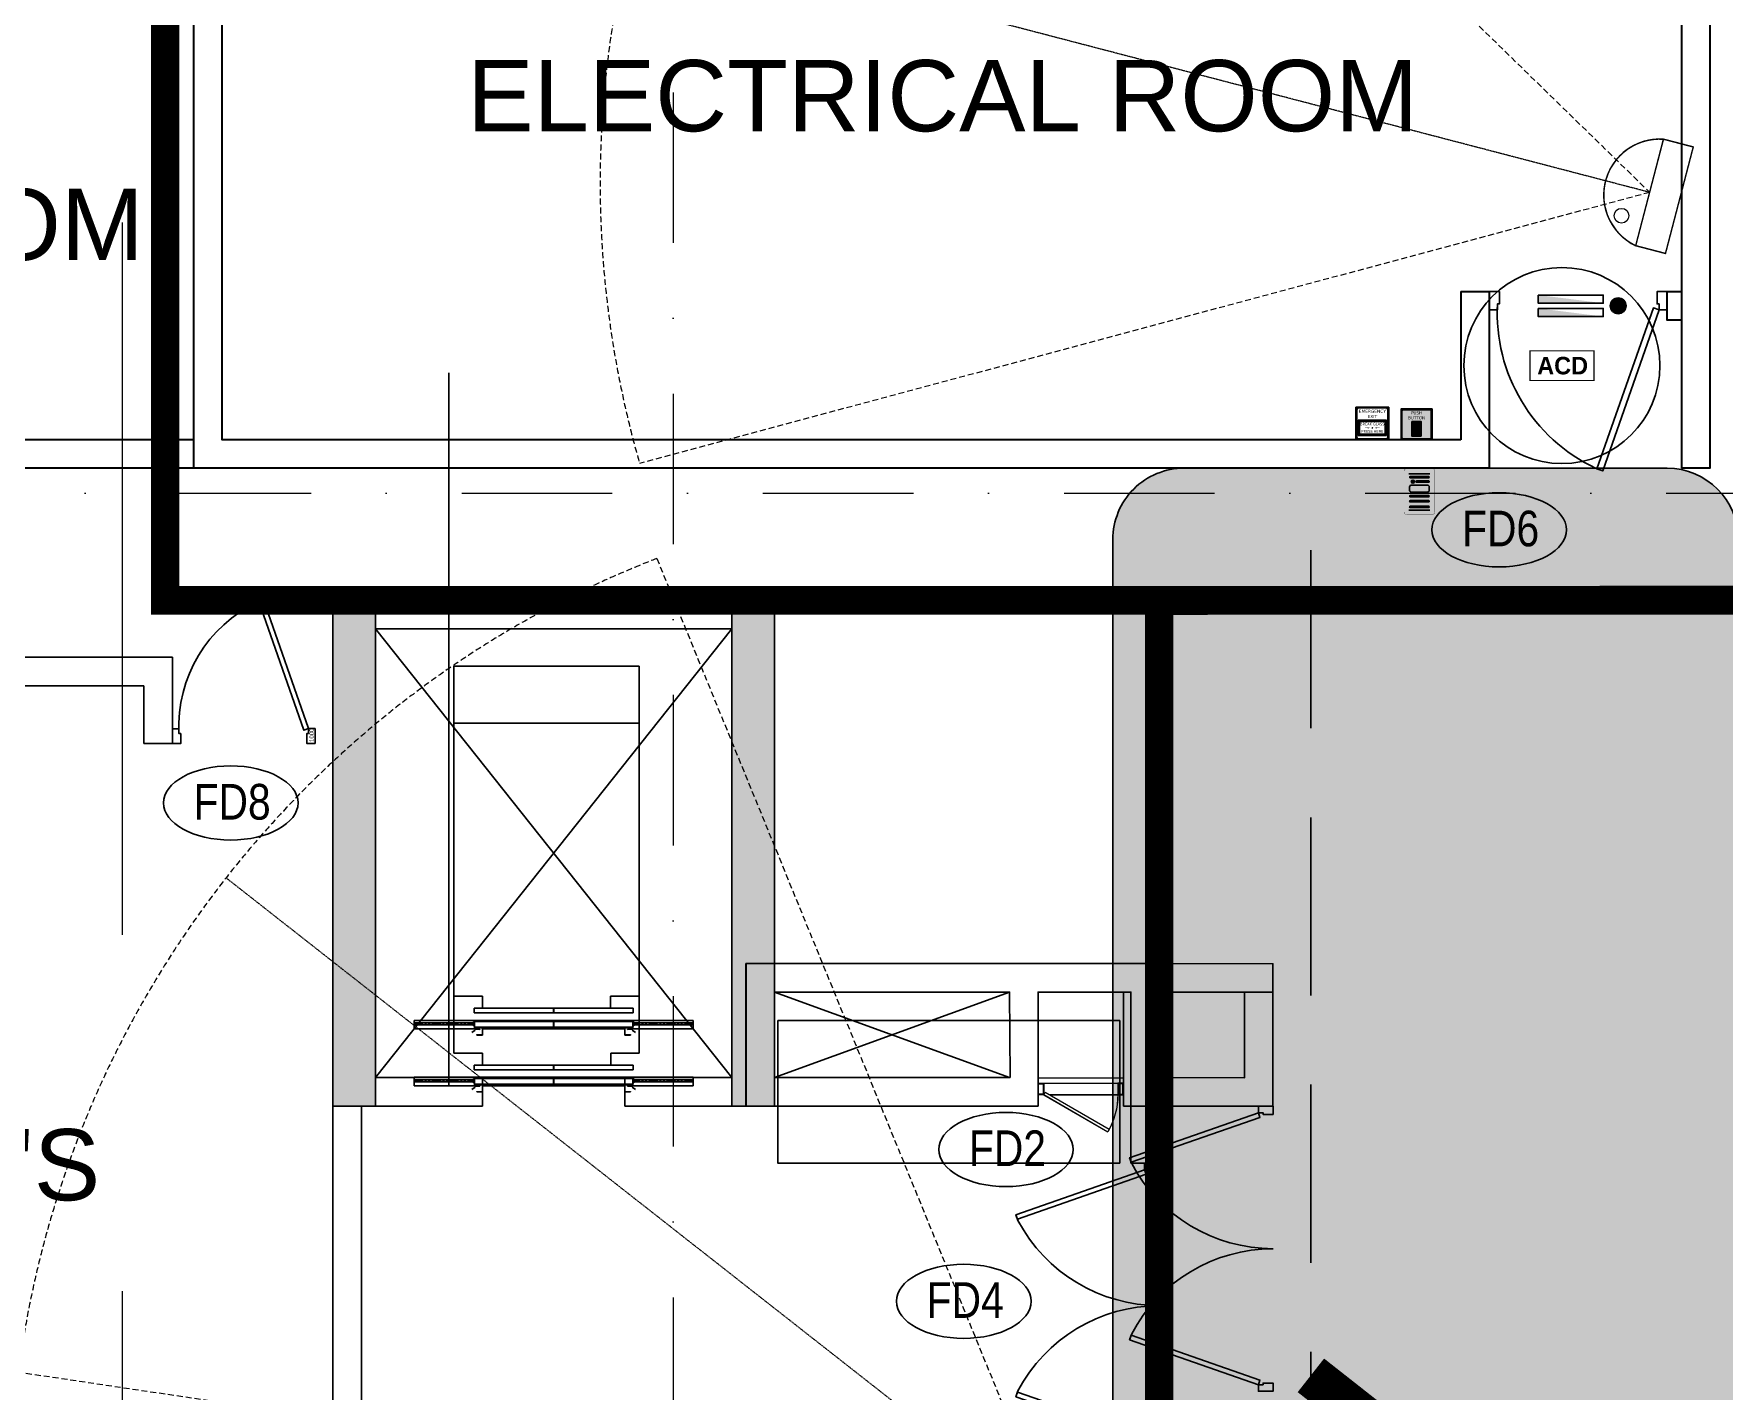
# Model space of a CAD drawing. Header units: millimetres. Extents: x 2509692 to 6766201, y 361130 to 898117.
# Drawn here: x 2531223 to 2543088, y 814492 to 824018 of the extents above; entities that cross this region are included whole.
import ezdxf
from ezdxf.enums import TextEntityAlignment as Align

# ---------------------------------------------------------------- set-up
doc = ezdxf.new("R2010")
doc.units = ezdxf.units.MM
doc.header["$LTSCALE"] = 100
for name, pattern in [('( Hidden )', [0.375, 0.25, -0.125]), ('01.MAIN DRAWING_NW$0$(X-REF)S12-200-HIDDEN', [0.375, 0.25, -0.125]), ('01.NW_MACHINES$0$DASHED', [0.75, 0.5, -0.25]), ('AUDIT_I_191030115539-19', [0]), ('DASHDOT', [1, 0.5, -0.25, 0, -0.25]), ('DD Cargo Road$0$X-DIAL-Phase 3A-Master Airfield Layout_South & ECT$0$DASHDOT2', [12.7, 6.35, -3.175, 0, -3.175]), ('HIDDEN', [0.375, 0.25, -0.125]), ('PAMIR A_BASEMENT STAIRCASE$0$X_COL_FC_WMG$0$PHANTOM', [2.5, 1.25, -0.25, 0.25, -0.25, 0.25, -0.25]), ('PAMIR A_GROUND FLOOR GRID$0$( Dashed )', [0.75, 0.5, -0.25]), ('PAMIR A_GROUND FLOOR GRID$0$ACAD_ISO05W100', [33, 24, -3, 0, -3, 0, -3]), ('PAMIR A_GROUND FLOOR GRID$0$CMP LANDSUBDIVISION$0$ACAD_ISO12W100', [21, 12, -3, 0, -3, 0, -3]), ('PAMIR A_GROUND FLOOR GRID$0$DGN Style 4', [21.138408, 10.562602, -5.281301, 0.013203, -5.281301])]:
    doc.linetypes.add(name, pattern=pattern)
doc.layers.get('0').update_dxf_attribs({"color": 8})
doc.layers.get('Defpoints').update_dxf_attribs({"color": 8})
for name, color, linetype in [('A-DRIVEWAY ARROWS', 8, 'AUDIT_I_191030115539-19'), ('A-Text', 8, 'Continuous'), ('A_CUTOUT', 8, 'Continuous'), ('A_DOORS', 8, 'Continuous'), ('A_R.C.C. STRUCTURE', 8, 'Continuous'), ('A_STAIRCASE DIM', 8, 'Continuous'), ('A_TEXT', 8, 'Continuous'), ('A_Travel length', 8, 'Continuous'), ('A_wall', 8, 'Continuous'), ('ACD', 220, 'Continuous'), ('ACS-DOOR', 1, 'Continuous'), ('D-TEXT', 8, 'Continuous'), ('DRIVEWAY', 8, 'HIDDEN'), ('DW-NO', 8, 'Continuous'), ('GLASS EDGE', 8, 'Continuous'), ('PAMIR A_BASEMENT STAIRCASE$0$A-P-HATCH COLUMN', 8, 'Continuous'), ('PAMIR A_BASEMENT STAIRCASE$0$A-P-STRUCTURE', 8, 'Continuous'), ('PAMIR A_GROUND FLOOR GRID$0$CMP LANDSUBDIVISION$0$MP-PROP-ASSET LINE', 8, 'PAMIR A_GROUND FLOOR GRID$0$CMP LANDSUBDIVISION$0$ACAD_ISO12W100'), ('RS485 CABLE', 14, 'Continuous'), ('SECTION LINES', 8, 'Continuous')]:
    doc.layers.add(name, color=color, linetype=linetype)
for name, color, linetype, lineweight in [('A-WALL', 8, 'Continuous', 30), ('A_SERVICE LIFT', 8, 'Continuous', 25), ('AC-ZONING LINE', 8, 'Continuous', 15), ('CAMERA', 5, 'Continuous', 20), ('CAMERA RANGE', 2, '01.MAIN DRAWING_NW$0$(X-REF)S12-200-HIDDEN', 20), ('EL-WALL', 8, 'Continuous', 0), ('HACTH', 8, 'Continuous', 5), ('PAMIR A_BASEMENT STAIRCASE$0$X_COL_FC_WMG$0$GLASS 1', 8, 'Continuous', 25), ('PAMIR A_GROUND FLOOR GRID$0$A_GRID 8.4 x 8.4 MT.', 8, 'PAMIR A_GROUND FLOOR GRID$0$DGN Style 4', 0), ('PAMIR A_GROUND FLOOR GRID$0$CMP LANDSUBDIVISION$0$MP-BASEMENT LIN', 8, 'PAMIR A_GROUND FLOOR GRID$0$ACAD_ISO05W100', 20)]:
    doc.layers.add(name, color=color, linetype=linetype, lineweight=lineweight)
doc.styles.add('Annotative', font='arial.ttf')
doc.styles.add('ARIAL', font='arial.ttf')
doc.styles.add('DIM_200', font='swissc.ttf', dxfattribs={"height": 400})
doc.styles.add('MtXpl_Century_Gothic', font='GOTHICB.TTF')
doc.styles.add('V', font='verdana.ttf')
pattern_1 = [(0, (-3035710.2255, -862793.3746), (0, 6.985), [5.08, -1.905]), (90, (-3035710.2255, -862793.3746), (-6.985, 4e-16), [5.08, -1.905])]

# ---------------------------------------------------------------- blocks, each defined once
blk = doc.blocks.new('ghkhgk')
at = {"layer": 'A-DRIVEWAY ARROWS', "linetype": '( Hidden )', "lineweight": -2, "ltscale": 50}
blk.add_line((3540687, 1769071), (3540687, 1704342), dxfattribs=at)
blk = doc.blocks.new('A$C7f0d5cc6')
at = {"layer": 'SECTION LINES', "linetype": 'DASHDOT', "ltscale": 100}
blk.add_line((14292, -194056), (14292, -3764), dxfattribs=at)
blk = doc.blocks.new('PAMIR A_GROUND FLOOR GRID$0$ASSET LINE')
at = {"layer": 'PAMIR A_GROUND FLOOR GRID$0$CMP LANDSUBDIVISION$0$MP-BASEMENT LIN', "color": 3, "linetype": 'PAMIR A_GROUND FLOOR GRID$0$( Dashed )', "ltscale": 100, "flags": 128}
blk.add_lwpolyline([(5607412, 414058), (5607412, 582058), (5707543, 582058), (5707543, 414058)], close=True, dxfattribs=at)
blk = doc.blocks.new('PAMIR A_GROUND FLOOR GRID')
at = {"layer": 'PAMIR A_GROUND FLOOR GRID$0$A_GRID 8.4 x 8.4 MT.'}
for p, q in [((2535710.2, 882793.4), (2535710.2, 680593.4)), ((2515201.8, 820793.4), (2648618.7, 820793.4))]:
    blk.add_line(p, q, dxfattribs=at)
blk = doc.blocks.new('A$C5d815a77')
at = {"layer": 'PAMIR A_GROUND FLOOR GRID$0$A_GRID 8.4 x 8.4 MT.'}
blk.add_blockref('PAMIR A_GROUND FLOOR GRID', (0, 0), dxfattribs=at)
blk = doc.blocks.new('PAMIR A_BASEMENT STAIRCASE$0$service lift')
at = {"color": 7}
for p, q in [((563038, -106763, 0), (563968, -106763, 0)), ((564998, -106763, 0), (563038, -106763, 0)), ((563038, -106763, 0), (563038, -106823, 0)), ((563038, -106780, 0), (563456, -106780, 0)), ((563456, -106802, 0), (563456, -106773, 0)), ((563456, -106773, 0), (563462, -106773, 0)), ((563462, -106771, 0), (563462, -106823, 0)), ((563462, -106771, 0), (563463, -106771, 0)), ((563463, -106771, 0), (563463, -106822, 0)), ((564573, -106771, 0), (564573, -106822, 0)), ((564574, -106771, 0), (564573, -106771, 0)), ((564574, -106771, 0), (564574, -106823, 0)), ((564580, -106773, 0), (564574, -106773, 0)), ((564580, -106802, 0), (564580, -106773, 0)), ((564998, -106780, 0), (564580, -106780, 0)), ((564998, -106763, 0), (564998, -106823, 0)), ((563038, -106794, 0), (563456, -106794, 0)), ((563038, -106823, 0), (563407, -106823, 0)), ((563462, -106823, 0), (563407, -106823, 0)), ((563456, -106802, 0), (563462, -106802, 0)), ((563463, -106825, 0), (563490, -106825, 0)), ((563464, -106823, 0), (563490, -106823, 0)), ((563478, -106862, 0), (563478, -106866, 0)), ((563516, -106865, 0), (563478, -106865, 0)), ((563517, -106866, 0), (563478, -106866, 0)), ((563518, -106866, 0), (563478, -106866, 0)), ((563480, -106816, 0), (563518, -106816, 0)), ((563490, -106823, 0), (563500, -106824, 0)), ((563490, -106825, 0), (563500, -106826, 0)), ((563500, -106824, 0), (563500, -106826, 0)), ((563518, -106816, 0), (563518, -106866, 0)), ((563518, -106823, 0), (563968, -106823, 0)), ((564518, -106823, 0), (563968, -106823, 0)), ((564556, -106816, 0), (564518, -106816, 0)), ((564518, -106816, 0), (564518, -106866, 0)), ((564518, -106866, 0), (564558, -106866, 0)), ((564519, -106866, 0), (564558, -106866, 0)), ((564520, -106865, 0), (564558, -106865, 0)), ((564546, -106823, 0), (564536, -106824, 0)), ((564536, -106824, 0), (564536, -106826, 0)), ((564546, -106825, 0), (564536, -106826, 0)), ((564572, -106823, 0), (564546, -106823, 0)), ((564573, -106825, 0), (564546, -106825, 0)), ((564558, -106862, 0), (564558, -106866, 0)), ((564580, -106802, 0), (564574, -106802, 0)), ((564574, -106823, 0), (564629, -106823, 0)), ((564998, -106794, 0), (564580, -106794, 0)), ((564998, -106823, 0), (564629, -106823, 0))]:
    blk.add_line(p, q, dxfattribs=at)
at = {"color": 4, "linetype": 'PAMIR A_BASEMENT STAIRCASE$0$X_COL_FC_WMG$0$PHANTOM', "ltscale": 0.5}
for p, q in [((563038, -106787, 0), (563456, -106787, 0)), ((564998, -106787, 0), (564580, -106787, 0))]:
    blk.add_line(p, q, dxfattribs=at)
for p, q in [((563468, -106832, 0), (563443, -106848, 0)), ((564568, -106832, 0), (564593, -106848, 0))]:
    blk.add_line(p, q)
at = {"color": 7}
for centre, start, end in [((563463, -106823, 0), 180, 270), ((563464, -106822, 0), 180, 270), ((564572, -106822, 0), 270, 0), ((564573, -106823, 0), 270, 0)]:
    blk.add_arc(centre, 1.5, start, end, dxfattribs=at)
at = {"layer": 'Defpoints', "color": 7, "linetype": 'ByBlock'}
for p in [(563038, -106823, 0), (563508, -106866, 0), (563518, -106862, 0), (563518, -106866, 0), (563518, -106866, 0), (563518, -106866, 0), (563518, -106866, 0), (564518, -106862, 0), (564518, -106866, 0), (564518, -106866, 0), (564518, -106866, 0), (564518, -106866, 0), (564528, -106866, 0)]:
    blk.add_point(p, dxfattribs=at)
at = {"layer": 'PAMIR A_BASEMENT STAIRCASE$0$X_COL_FC_WMG$0$GLASS 1'}
for p, q in [((564618, -104278, 0), (563318, -104278, 0)), ((563318, -104278, 0), (563318, -106593, 0)), ((564618, -104278, 0), (564618, -106593, 0)), ((563518, -106593, 0), (563318, -106593, 0)), ((563518, -106593, 0), (563518, -106673, 0)), ((564618, -106593, 0), (564418, -106593, 0)), ((564418, -106593, 0), (564418, -106673, 0)), ((563468, -106771, 0), (564016, -106771, 0)), ((564016, -106811, 0), (564016, -106771, 0)), ((564573, -106771, 0), (564020, -106771, 0)), ((564020, -106811, 0), (564020, -106771, 0)), ((564016, -106811, 0), (563468, -106811, 0)), ((564018, -106789, 0), (564018, -106812, 0)), ((564018, -106789, 0), (564018, -106812, 0)), ((564020, -106811, 0), (564568, -106811, 0))]:
    blk.add_line(p, q, dxfattribs=at)
at = {"layer": 'PAMIR A_BASEMENT STAIRCASE$0$X_COL_FC_WMG$0$GLASS 1', "elevation": 0}
for points in [[(563461, -106678), (564017, -106678), (564017, -106710), (563461, -106710)], [(564575, -106678), (564019, -106678), (564019, -106710), (564575, -106710)]]:
    blk.add_lwpolyline(points, close=True, dxfattribs=at)
at = {"layer": 'PAMIR A_BASEMENT STAIRCASE$0$X_COL_FC_WMG$0$GLASS 1'}
for centre, start, end in [((563468, -106776, 0), 90, 180), ((564568, -106776, 0), 0, 90), ((563468, -106806, 0), 180, 270), ((564568, -106806, 0), 270, 0)]:
    blk.add_arc(centre, 5, start, end, dxfattribs=at)
blk = doc.blocks.new('PAMIR A_BASEMENT STAIRCASE$0$G$CEB040AD3')
at = {"layer": 'PAMIR A_BASEMENT STAIRCASE$0$A-P-HATCH COLUMN', "ltscale": 0.001}
h = blk.add_hatch(color=256, dxfattribs=at)
h.dxf.hatch_style = 1
h.paths.add_polyline_path([(0, 3550), (300, 3550), (300, 0), (0, 0)])
at = {"layer": 'PAMIR A_BASEMENT STAIRCASE$0$A-P-STRUCTURE', "ltscale": 0.001}
blk.add_lwpolyline([(0, 3550), (300, 3550), (300, 0), (0, 0)], close=True, dxfattribs=at)
blk = doc.blocks.new('fghjfghd')
at = {"layer": 'A_DOORS', "linetype": 'ByBlock', "ltscale": 0.03, "elevation": 0}
for points in [[(197276, 213393), (197276, 213280), (197327, 213280), (197327, 213317), (197339, 213317), (197339, 213393), (197276, 213393), (197339, 213393), (197339, 213317), (197327, 213317), (197327, 213280), (197362, 213292), (197709, 212298), (197674, 212286), (197327, 213280), (197674, 212286), (197718, 212302, 0.277757), (198376, 213393, -0.027092)], [(199476, 213393), (199476, 213280), (199426, 213280), (199426, 213317), (199413, 213317), (199413, 213393), (199476, 213393), (199413, 213393), (199413, 213317), (199426, 213317), (199426, 213280), (199390, 213292), (199043, 212298), (199079, 212286), (199426, 213280), (199079, 212286), (199034, 212302, -0.277757), (198376, 213393, 0.027092)]]:
    blk.add_lwpolyline(points, format="xyb", dxfattribs=at)
blk = doc.blocks.new('PAMIR A_2 m STAIRCASE DOOR')
at = {"layer": 'A_DOORS', "xscale": -0.9090907924646489, "yscale": 0.9090907924646489, "zscale": 0.9090907924646489, "rotation": 90}
blk.add_blockref('fghjfghd', (2771329, 1038335, 0), dxfattribs=at)
blk = doc.blocks.new('FD 750')
at = {"layer": 'EL-WALL'}
for p, q in [((50, 53), (613, 378)), ((63, 32), (625, 357)), ((0, 53), (0, -96)), ((50, 53), (63, 32)), ((100, 53), (700, 53)), ((750, 53), (750, -96)), ((0, -96), (750, -96)), ((50, -47), (700, -47))]:
    blk.add_line(p, q, dxfattribs=at)
for points in [[(0, -47), (50, -47), (50, 53), (0, 53)], [(5, -42), (45, -42), (45, 48), (5, 48)], [(750, -47), (700, -47), (700, 53), (750, 53)], [(745, -42), (705, -42), (705, 48), (745, 48)]]:
    blk.add_lwpolyline(points, close=True, dxfattribs=at)
blk.add_arc((50, 53), 650, 0, 30, dxfattribs=at)
blk = doc.blocks.new('A$C0A4E7349')
at = {"layer": 'A_CUTOUT', "ltscale": 600}
for p, q in [((-7989, 4299), (-10489, 7449)), ((-7989, 7449), (-10489, 4299)), ((-6039, 4299), (-7689, 4899)), ((-6039, 4899), (-7689, 4299))]:
    blk.add_line(p, q, dxfattribs=at)
at = {"layer": 'A_SERVICE LIFT'}
blk.add_line((-8739, 4299), (-9739, 4299), dxfattribs=at)
at = {"layer": 'A_wall'}
for points in [[(-10489, 7649), (-7989, 7649), (-7989, 7449), (-10489, 7449)], [(-4987, 4899), (-4987, 3699), (-5187, 3699), (-5187, 4899), (-5839, 4899), (-5839, 4099), (-7889, 4099), (-7889, 4899), (-7889, 4899), (-7889, 5099), (-4987, 5099), (-4987, 4899)], [(-6034, 4299), (-6039, 4899), (-7689, 4899), (-7689, 4299)], [(-10489, 4299), (-9739, 4299), (-9739, 4099), (-10489, 4099)], [(-7989, 4299), (-8739, 4299), (-8739, 4099), (-7989, 4099)], [(-7289, 499), (-7289, 699), (-10589, 699), (-10589, 4099), (-10789, 4099), (-10789, -8852), (-4989, -8851), (-4988, -5351), (-4988, -5351), (-4988, -5151), (-4988, -5151), (-4989, 699), (-5289, 699), (-5289, 499), (-5189, 499), (-5189, -1701), (-5189, -1701), (-5189, -7601), (-10589, -7601), (-10589, 499)]]:
    blk.add_lwpolyline(points, close=True, dxfattribs=at)
at = {"layer": 'A_DOORS', "xscale": -0.8000000000015842, "yscale": 0.8000000000015842, "zscale": 0.8000000000015842, "rotation": 180}
blk.add_blockref('FD 750', (-5839, 4222), dxfattribs=at)
at = {"layer": 'A_DOORS', "xscale": -1}
blk.add_blockref('PAMIR A_2 m STAIRCASE DOOR', (2572347, -855294), dxfattribs=at)
at = {"layer": 'A_R.C.C. STRUCTURE', "ltscale": 0.001, "xscale": -1, "rotation": 180}
for p in [(-10789, 7649), (-7989, 7649)]:
    blk.add_blockref('PAMIR A_BASEMENT STAIRCASE$0$G$CEB040AD3', p, dxfattribs=at)
at = {"layer": 'A_SERVICE LIFT'}
blk.add_blockref('PAMIR A_BASEMENT STAIRCASE$0$service lift', (-573257, 111464, 0), dxfattribs=at)
blk = doc.blocks.new('A$C5BB665E0')
at = {"layer": 'A_STAIRCASE DIM'}
blk.add_blockref('A$C0A4E7349', (0, 0), dxfattribs=at)
blk = doc.blocks.new('TAG_200')
at = {"layer": 'D-TEXT'}
blk.add_ellipse((-45, 350), major_axis=(-756, 0), ratio=0.550599, dxfattribs=at)
at = {"layer": 'D-TEXT', "style": 'DIM_200'}
blk.add_attdef('DW', text='', height=400, dxfattribs=at).set_placement((433, 366), align=Align.MIDDLE_CENTER)
blk = doc.blocks.new('fgngd')
at = {"layer": 'A_DOORS', "linetype": 'ByBlock', "ltscale": 0.03, "elevation": 0}
blk.add_lwpolyline([(190176, 215393), (190176, 215497), (190130, 215497), (190130, 215463), (190118, 215463), (190118, 215393), (190176, 215393), (190118, 215393), (190118, 215463), (190130, 215463), (190130, 215497), (190097, 215486), (189782, 216389), (189814, 216400), (190130, 215497), (189814, 216400), (189774, 216386, 0.303549), (189221, 215466, -0.027092)], format="xyb", dxfattribs=at)
blk.add_lwpolyline([(189176, 215497), (189176, 215393), (189233, 215393), (189233, 215463), (189221, 215463), (189221, 215497), (189176, 215497)], dxfattribs=at)
at = {"layer": 'A-Text', "linetype": 'Continuous', "ltscale": 100, "insert": (190137, 215404, 0), "char_height": 30, "width": 758.63, "attachment_point": 1, "rotation": 90, "style": 'Annotative'}
blk.add_mtext('1000', dxfattribs=at)
blk = doc.blocks.new('A$C5E0D2E02')
at = {"layer": 'A-WALL'}
for p, q in [((-11765, 375), (-14891, 375)), ((-11765, 175), (-14691, 175))]:
    blk.add_line(p, q, dxfattribs=at)
at = {"layer": 'A_wall'}
for p, q in [((-11915, -1151, 0), (-14691, -1151, 0)), ((-11915, -1756, 0), (-11915, -1151, 0)), ((-12115, -1351, 0), (-17866, -1351)), ((-12115, -1756, 0), (-12115, -1351, 0)), ((-12115, -1756, 0), (-11915, -1756, 0))]:
    blk.add_line(p, q, dxfattribs=at)
at = {"layer": 'A_DOORS', "rotation": 0.01568669211128932}
blk.add_blockref('fgngd', (-201031, -217201, 0), dxfattribs=at)
at = {"layer": 'DW-NO'}
ref = blk.add_blockref('TAG_200', (-11534, -2392), dxfattribs=dict(at, xscale=-0.625, yscale=0.625, zscale=0.625))
ref.add_attrib('DW', 'FD8', dxfattribs={"layer": 'D-TEXT', "height": 250, "style": 'DIM_200'}).set_placement((-11496, -2165), align=Align.MIDDLE_CENTER)
at = {"layer": 'A_TEXT', "char_height": 500, "attachment_point": 3, "style": 'ARIAL'}
for s, insert in [("\\pxql;DRIVER'S\\P WASHROOM", (-10030, 2970)), ("\\pxql;DRIVER'S\\P ROOM", (-9112, -4462))]:
    blk.add_mtext_dynamic_manual_height_columns(s, width=6548.18, gutter_width=0, heights=[2599], dxfattribs=dict(at, insert=insert))
blk = doc.blocks.new('ghkmfjtdj')
at = {"layer": 'A_DOORS', "linetype": 'ByBlock', "ltscale": 0.03, "elevation": 0}
blk.add_lwpolyline([(191575, 213276), (191644, 213276), (191644, 213193), (191631, 213193), (191631, 213152), (191576, 213152), (191575, 213276)], dxfattribs=at)
blk.add_lwpolyline([(192776, 213276), (192775, 213152), (192720, 213152), (192720, 213193), (192707, 213193), (192707, 213276), (192776, 213276), (192707, 213276), (192707, 213193), (192720, 213193), (192720, 213152), (192682, 213166), (192302, 212082), (192341, 212068), (192720, 213152), (192341, 212068), (192292, 212086, -0.304264), (191631, 213193, 0.027092)], format="xyb", dxfattribs=at)
blk = doc.blocks.new('SEG')
at = {"layer": 'DRIVEWAY', "linetype": 'Continuous'}
for p, q in [((3039297, 820969), (3042688, 820969)), ((3038797, 820469), (3038797, 803542))]:
    blk.add_line(p, q, dxfattribs=at)
for centre, start, end in [((3039297, 820469), 90, 180.0017), ((3042688, 820469), 0, 90)]:
    blk.add_arc(centre, 500, start, end, dxfattribs=at)
blk = doc.blocks.new('A$C29A2079D')
at = {"layer": 'HACTH', "true_color": 0xf7f2ee, "transparency": 33554602}
h = blk.add_hatch(dxfattribs=at)
h.set_pattern_fill('ANGLE')
h.set_pattern_definition(pattern_1)
edge = h.paths.add_edge_path()
edge.add_line((74678, -8850), (75151, -8850))
edge.add_line((75151, -8850), (75151, 5800))
edge.add_line((75151, 5800), (101366, 5800))
edge.add_arc((101366, 6300), 500, 270, 360)
edge.add_line((101866, 6300), (101866, 11000))
edge.add_arc((101366, 11000), 500, 0, 90)
edge.add_line((101366, 11500), (17750, 11500))
edge.add_arc((17750, 11000), 500, 90, 180)
edge.add_line((17250, 11000), (17250, -8850))
edge.add_line((17250, -8850), (14228, -8850))
edge.add_arc((14228, -9350), 500, 89.9998, 180)
edge.add_line((13728, -9350), (13728, -15850))
edge.add_arc((14228, -15850), 500, 180, 270)
edge.add_line((14228, -16350), (17478, -16350))
edge.add_line((17478, -16350), (17478, -50929))
edge.add_line((17478, -50929), (7978, -50929))
edge.add_arc((7978, -50429), 500, 180, 270, ccw=False)
edge.add_line((7478, -50429), (7478, -42325))
edge.add_arc((6978, -42325), 500, 0, 90.0003)
edge.add_line((6978, -41825), (3586, -41825))
edge.add_arc((3586, -42325), 500, 90.0003, 180.0017)
edge.add_line((3086, -42325), (3086, -59251))
edge.add_line((3086, -59251), (1175, -59251))
edge.add_arc((1175, -59751), 500, 90.0125, 179.9888)
edge.add_line((675, -59751), (667, -103029))
edge.add_spline(control_points=[(667, -103029), (702, -103334), (770, -103917), (1633, -104788), (2901, -104986), (3058, -105753), (3088, -105901)], knot_values=[0, 0, 0, 0, 894.923904, 1708.274926, 3539.028112, 3976.033279, 3976.033279, 3976.033279, 3976.033279], degree=3, periodic=0)
edge.add_line((3088, -105901), (3084, -120205))
edge.add_spline(control_points=[(3084, -119850), (3085, -120025), (3090, -120889), (1674, -121331), (753, -122299), (701, -122943), (677, -123229)], knot_values=[0, 0, 0, 0, 503.03039, 2487.793322, 3539.319114, 4374.600504, 4374.600504, 4374.600504, 4374.600504], degree=3, periodic=0)
edge.add_line((677, -123229), (677, -170200))
edge.add_arc((1177, -170200), 500, 180, 270)
edge.add_line((1177, -170700), (7478, -170700))
edge.add_line((7478, -170700), (90978, -170700))
edge.add_arc((90978, -170200), 500, 270, 360.0004)
edge.add_line((91478, -170200), (91477, -121044))
edge.add_line((91477, -121044), (84677, -121044))
edge.add_line((84677, -121044), (84677, -137450))
edge.add_line((84677, -137450), (74678, -137450))
edge.add_line((74678, -137450), (74678, -111850))
edge.add_arc((75178, -111850), 500, 90, 180, ccw=False)
edge.add_line((75178, -111350), (91478, -111350))
edge.add_line((91478, -111350), (91477, -50850))
edge.add_line((91477, -50850), (75178, -50850))
edge.add_arc((75178, -50350), 500, 180, 270, ccw=False)
edge.add_line((74678, -50350), (74678, -8850))
h.paths.add_polyline_path([(24751, -22800, -0.414213), (25251, -22300), (67150, -22300, -0.414214), (67650, -22800), (67650, -50850), (24751, -50850)], flags=16)
h.paths.add_polyline_path([(16978, -58350, -0.414214), (17478, -58850), (17478, -103350, -0.414213), (16978, -103850), (7978, -103850, -0.414214), (7478, -103350), (7478, -58850, -0.414214), (7978, -58350)], flags=16)
h.paths.add_polyline_path([(24550, -57648), (67378, -57648, -0.414214), (67878, -58148), (67878, -67650), (51077, -67650), (51077, -95450), (41077, -95450), (41077, -67650), (24050, -67650), (24050, -58148, -0.414213)], flags=16)
h.paths.add_polyline_path([(24278, -75150), (34278, -75150), (34278, -100850), (57877, -100850), (57877, -75150), (67878, -75150), (67878, -103850, -0.414214), (65878, -105850), (26278, -105850, -0.414214), (24278, -103850)], flags=16)
h.paths.add_polyline_path([(24751, -17250), (24751, -16350), (25178, -16350), (25178, -8850), (24751, -8850), (24751, 5800), (67650, 5800), (67650, -17250)], flags=16)
h.paths.add_polyline_path([(74677, -58850, -0.414214), (75177, -58350), (84677, -58350), (84678, -103850), (75177, -103850, -0.414214), (74677, -103350)], flags=16)
h.paths.add_polyline_path([(17477, -111850), (17477, -164729, -0.414214), (16977, -165229), (7977, -165229, -0.414214), (7477, -164729), (7477, -111350), (16977, -111350, -0.414214)], flags=16)
h.paths.add_polyline_path([(67878, -111350), (67878, -119829), (67650, -119829), (67650, -139400, -0.414214), (67150, -139900), (25251, -139900, -0.414214), (24751, -139400), (24751, -111350)], flags=16)
h.paths.add_polyline_path([(84450, -144950), (84450, -164323, -0.414213), (83950, -164823), (67528, -164823), (67528, -164550), (41474, -164550), (41474, -164979), (24627, -164979), (24628, -153350), (25178, -153350), (25178, -145850), (24751, -145850), (24751, -144950)], flags=16)
at = {"layer": 'DRIVEWAY'}
blk.add_blockref('SEG', (-3035711, -862793), dxfattribs=at)
blk = doc.blocks.new('A$C72A00BA6')
at = {"layer": 'HACTH', "true_color": 0xf7f2ee, "transparency": 33554602}
h = blk.add_hatch(dxfattribs=at)
h.set_pattern_fill('ANGLE')
h.set_pattern_definition(pattern_1)
edge = h.paths.add_edge_path()
edge.add_line((74678, -8850), (75151, -8850))
edge.add_line((75151, -8850), (75151, 5800))
edge.add_line((75151, 5800), (101366, 5800))
edge.add_arc((101366, 6300), 500, 270, 360)
edge.add_line((101866, 6300), (101866, 11000))
edge.add_arc((101366, 11000), 500, 0, 90)
edge.add_line((101366, 11500), (17750, 11500))
edge.add_arc((17750, 11000), 500, 90, 180)
edge.add_line((17250, 11000), (17250, -8850))
edge.add_line((17250, -8850), (14228, -8850))
edge.add_arc((14228, -9350), 500, 89.9998, 180)
edge.add_line((13728, -9350), (13728, -15850))
edge.add_arc((14228, -15850), 500, 180, 270)
edge.add_line((14228, -16350), (17478, -16350))
edge.add_line((17478, -16350), (17478, -50929))
edge.add_line((17478, -50929), (7978, -50929))
edge.add_arc((7978, -50429), 500, 180, 270, ccw=False)
edge.add_line((7478, -50429), (7478, -42325))
edge.add_arc((6978, -42325), 500, 0, 90.0003)
edge.add_line((6978, -41825), (3586, -41825))
edge.add_arc((3586, -42325), 500, 90.0003, 180.0017)
edge.add_line((3086, -42325), (3086, -59251))
edge.add_line((3086, -59251), (1175, -59251))
edge.add_arc((1175, -59751), 500, 90.0125, 179.9888)
edge.add_line((675, -59751), (667, -103029))
edge.add_spline(control_points=[(667, -103029), (702, -103334), (770, -103917), (1633, -104788), (2901, -104986), (3058, -105753), (3088, -105901)], knot_values=[0, 0, 0, 0, 894.923904, 1708.274926, 3539.028112, 3976.033279, 3976.033279, 3976.033279, 3976.033279], degree=3, periodic=0)
edge.add_line((3088, -105901), (3084, -120205))
edge.add_spline(control_points=[(3084, -119850), (3085, -120025), (3090, -120889), (1674, -121331), (753, -122299), (701, -122943), (677, -123229)], knot_values=[0, 0, 0, 0, 503.03039, 2487.793322, 3539.319114, 4374.600504, 4374.600504, 4374.600504, 4374.600504], degree=3, periodic=0)
edge.add_line((677, -123229), (677, -170200))
edge.add_arc((1177, -170200), 500, 180, 270)
edge.add_line((1177, -170700), (7478, -170700))
edge.add_line((7478, -170700), (90978, -170700))
edge.add_arc((90978, -170200), 500, 270, 360.0004)
edge.add_line((91478, -170200), (91477, -121044))
edge.add_line((91477, -121044), (84677, -121044))
edge.add_line((84677, -121044), (84677, -137450))
edge.add_line((84677, -137450), (74678, -137450))
edge.add_line((74678, -137450), (74678, -111850))
edge.add_arc((75178, -111850), 500, 90, 180, ccw=False)
edge.add_line((75178, -111350), (91478, -111350))
edge.add_line((91478, -111350), (91477, -50850))
edge.add_line((91477, -50850), (75178, -50850))
edge.add_arc((75178, -50350), 500, 180, 270, ccw=False)
edge.add_line((74678, -50350), (74678, -8850))
h.paths.add_polyline_path([(24751, -22800, -0.414213), (25251, -22300), (67150, -22300, -0.414214), (67650, -22800), (67650, -50850), (24751, -50850)], flags=16)
h.paths.add_polyline_path([(16978, -58350, -0.414214), (17478, -58850), (17478, -103350, -0.414213), (16978, -103850), (7978, -103850, -0.414214), (7478, -103350), (7478, -58850, -0.414214), (7978, -58350)], flags=16)
h.paths.add_polyline_path([(24550, -57648), (67378, -57648, -0.414214), (67878, -58148), (67878, -67650), (51077, -67650), (51077, -95450), (41077, -95450), (41077, -67650), (24050, -67650), (24050, -58148, -0.414213)], flags=16)
h.paths.add_polyline_path([(24278, -75150), (34278, -75150), (34278, -100850), (57877, -100850), (57877, -75150), (67878, -75150), (67878, -103850, -0.414214), (65878, -105850), (26278, -105850, -0.414214), (24278, -103850)], flags=16)
h.paths.add_polyline_path([(24751, -17250), (24751, -16350), (25178, -16350), (25178, -8850), (24751, -8850), (24751, 5800), (67650, 5800), (67650, -17250)], flags=16)
h.paths.add_polyline_path([(74677, -58850, -0.414214), (75177, -58350), (84677, -58350), (84678, -103850), (75177, -103850, -0.414214), (74677, -103350)], flags=16)
h.paths.add_polyline_path([(17477, -111850), (17477, -164729, -0.414214), (16977, -165229), (7977, -165229, -0.414214), (7477, -164729), (7477, -111350), (16977, -111350, -0.414214)], flags=16)
h.paths.add_polyline_path([(67878, -111350), (67878, -119829), (67650, -119829), (67650, -139400, -0.414214), (67150, -139900), (25251, -139900, -0.414214), (24751, -139400), (24751, -111350)], flags=16)
h.paths.add_polyline_path([(84450, -144950), (84450, -164323, -0.414213), (83950, -164823), (67528, -164823), (67528, -164550), (41474, -164550), (41474, -164979), (24627, -164979), (24628, -153350), (25178, -153350), (25178, -145850), (24751, -145850), (24751, -144950)], flags=16)
at = {"layer": 'DRIVEWAY'}
blk.add_blockref('SEG', (-3035711, -862793), dxfattribs=at)
blk = doc.blocks.new('CUTOUTS CEILING')
at = {"layer": 'A_CUTOUT'}
blk.add_lwpolyline([(2306445, 817093), (2306445, 816093), (2308845, 816093), (2308845, 817093)], close=True, dxfattribs=at)
blk = doc.blocks.new('dome')
at = {"layer": 'CAMERA'}
blk.add_line((1286, 2299), (1286, -2299), dxfattribs=at)
blk.add_line((1286, 2299), (1286, -2299), dxfattribs=at)
at = {"layer": 'CAMERA', "const_width": 61.2}
blk.add_lwpolyline([(0, 2299), (1286, 2299), (1286, -2299), (0, -2299)], close=True, dxfattribs=at)
blk.add_lwpolyline([(0, 2299), (1286, 2299), (1286, -2299), (0, -2299)], close=True, dxfattribs=at)
at = {"layer": 'CAMERA', "ltscale": 100, "const_width": 61.2}
blk.add_lwpolyline([(1286, 2299, -0.826806), (1286, -2299)], format="xyb", dxfattribs=at)
at = {"layer": 'CAMERA'}
blk.add_circle((2174, 1239), 308, dxfattribs=at)
blk.add_circle((2174, 1239), 308, dxfattribs=at)
blk.add_arc((846, 0), 2341, 280.83171, 79.16829, dxfattribs=at)
blk.add_arc((846, 0), 2341, 280.83171, 79.16829, dxfattribs=at)
at = {"layer": 'CAMERA RANGE'}
blk.add_line((1281, -3), (45184, -3), dxfattribs=at)
at = {"layer": 'CAMERA RANGE', "linetype": '01.NW_MACHINES$0$DASHED', "ltscale": 5}
blk.add_lwpolyline([(1281, -3), (39261, 21604, -0.274115), (39261, -21610)], format="xyb", close=True, dxfattribs=at)
blk = doc.blocks.new('ACD')
at = {"layer": 'ACD', "const_width": 8}
blk.add_lwpolyline([(-209, 104), (240, 104), (240, 312), (-209, 312)], close=True, dxfattribs=at)
at = {"layer": 'ACD'}
blk.add_circle((15, 208), 688, dxfattribs=at)
at = {"layer": 'ACD', "color": 7, "style": 'MtXpl_Century_Gothic'}
blk.add_text('ACD', height=123.2, dxfattribs=at).set_placement((20, 208), align=Align.MIDDLE_CENTER)
blk = doc.blocks.new('S-D')
at = {"layer": 'ACS-DOOR', "lineweight": 25, "transparency": 33554572}
h = blk.add_hatch(color=256, dxfattribs=at)
h.dxf.hatch_style = 1
edge = h.paths.add_edge_path()
edge.add_arc((-667, 151), 111, 0, 360)
at = {"layer": 'ACS-DOOR', "color": 1, "lineweight": 25}
blk.add_lwpolyline([(456, 302), (-456, 302), (-456, 187), (456, 187)], close=True, dxfattribs=at)
at = {"layer": 'ACS-DOOR', "color": 7, "lineweight": 25}
blk.add_lwpolyline([(456, 115), (-456, 115), (-456, 0), (456, 0)], close=True, dxfattribs=at)
at = {"layer": 'ACS-DOOR', "lineweight": 25}
blk.add_circle((-667, 151), 111, dxfattribs=at)
at = {"layer": 'ACS-DOOR', "color": 9, "true_color": 0xd19cc7, "transparency": 33554559}
for points in [[(456, 302), (-456, 187), (456, 187)], [(456, 115), (-456, 0), (456, 0)]]:
    blk.add_solid(points, dxfattribs=at)
blk = doc.blocks.new('CR')
at = {"layer": 'ACS-DOOR', "color": 74}
for p, q in [((-148, 573), (148, 573)), ((-148, 67), (148, 67))]:
    blk.add_line(p, q, dxfattribs=at)
at = {"layer": 'ACS-DOOR', "color": 74, "const_width": 3.59}
blk.add_lwpolyline([(0, 0), (-172, 0, -0.414214), (-217, 45), (-217, 608, -0.414214), (-172, 653), (0, 653), (172, 653, -0.414214), (217, 608), (217, 45, -0.414214), (172, 0)], format="xyb", close=True, dxfattribs=at)
at = {"layer": 'ACS-DOOR', "color": 74}
for points in [[(-129, 538, 1), (-129, 520), (129, 520, 1), (129, 538)], [(-129, 475, 1), (-129, 457), (40, 457, 1), (40, 475)], [(116, 319), (-116, 319, -0.414214), (-138, 341), (-138, 393, -0.414214), (-116, 416), (116, 416, -0.414214), (138, 393), (138, 341, -0.414214)], [(-129, 253, -1), (-129, 271), (129, 271, -1), (129, 253)], [(-129, 181, -1), (-129, 199), (129, 199, -1), (129, 181)], [(-129, 102, -1), (-129, 120), (129, 120, -1), (129, 102)]]:
    blk.add_lwpolyline(points, format="xyb", close=True, dxfattribs=at)
at = {"layer": 'ACS-DOOR', "color": 90, "const_width": 15.3}
blk.add_lwpolyline([(86, 466, 1), (101, 466, 1)], format="xyb", close=True, dxfattribs=at)
at = {"layer": 'ACS-DOOR', "color": 230}
blk.add_circle((93, 466), 22.4, dxfattribs=at)
blk = doc.blocks.new('PB')
at = {"layer": 'ACS-DOOR', "ltscale": 1000, "transparency": 33554508}
h = blk.add_hatch(color=7, dxfattribs=at)
h.dxf.hatch_style = 1
h.set_gradient(color1=(209, 156, 199), color2=(173, 221, 247))
edge = h.paths.add_edge_path()
edge.add_spline(control_points=[(205, 401), (205, 410), (199, 416)], knot_values=[1, 1, 1, 1.785398, 1.785398, 1.785398], weights=[1, 0.92388, 1], degree=2, periodic=0)
edge.add_spline(control_points=[(199, 416), (192, 422), (183, 422)], knot_values=[1.785398, 1.785398, 1.785398, 2.570796, 2.570796, 2.570796], weights=[1, 0.92388, 1], degree=2, periodic=0)
edge.add_spline(control_points=[(183, 422), (0, 422), (-183, 422)], knot_values=[2.570796, 2.570796, 2.570796, 3.570796, 3.570796, 3.570796], weights=[1, 1, 1], degree=2, periodic=0)
edge.add_spline(control_points=[(-183, 422), (-192, 422), (-199, 416), (-205, 410), (-205, 401)], knot_values=[3.570796, 3.570796, 3.570796, 4.356194, 4.356194, 5.141593, 5.141593, 5.141593], weights=[1, 0.92388, 1, 0.92388, 1], degree=2, periodic=0)
edge.add_spline(control_points=[(-205, 401), (-205, 217), (-205, 34)], knot_values=[5.141593, 5.141593, 5.141593, 6.141593, 6.141593, 6.141593], weights=[1, 1, 1], degree=2, periodic=0)
edge.add_spline(control_points=[(-205, 34), (-205, 25), (-199, 18), (-192, 12), (-183, 12)], knot_values=[6.141593, 6.141593, 6.141593, 6.926991, 6.926991, 7.712389, 7.712389, 7.712389], weights=[1, 0.92388, 1, 0.92388, 1], degree=2, periodic=0)
edge.add_spline(control_points=[(-183, 12), (0, 12), (183, 12)], knot_values=[7.712389, 7.712389, 7.712389, 8.712389, 8.712389, 8.712389], weights=[1, 1, 1], degree=2, periodic=0)
edge.add_spline(control_points=[(183, 12), (192, 12), (199, 18)], knot_values=[8.712389, 8.712389, 8.712389, 9.497787, 9.497787, 9.497787], weights=[1, 0.92388, 1], degree=2, periodic=0)
edge.add_spline(control_points=[(199, 18), (205, 25), (205, 34)], knot_values=[9.497787, 9.497787, 9.497787, 10.283185, 10.283185, 10.283185], weights=[1, 0.92388, 1], degree=2, periodic=0)
edge.add_spline(control_points=[(205, 34), (205, 217), (205, 401)], knot_values=[0, 0, 0, 1, 1, 1], weights=[1, 1, 1], degree=2, periodic=0)
h.paths.add_polyline_path([(66, 255), (66, 49), (-66, 49), (-66, 255)], flags=16)
h.paths.add_polyline_path([(48, 237), (48, 67), (-48, 67), (-48, 237)], flags=0)
h.paths.add_polyline_path([(-91, 346), (91, 346), (91, 411), (-91, 411)], flags=24)
h.paths.add_polyline_path([(-132, 276), (132, 276), (132, 341), (-132, 341)], flags=24)
at = {"layer": 'ACS-DOOR', "ltscale": 1000, "true_color": 0xeae6dc, "transparency": 33554572}
h = blk.add_hatch(color=254, dxfattribs=at)
h.dxf.hatch_style = 1
h.set_gradient(color1=(206, 204, 230), color2=(192, 192, 192))
h.paths.add_polyline_path([(-48, 237), (48, 237), (66, 255), (-66, 255)])
h.paths.add_polyline_path([(-66, 49), (-48, 49), (-48, 67)], flags=17)
h.paths.add_polyline_path([(48, 67), (-48, 67), (-66, 49), (66, 49)])
h.paths.add_polyline_path([(66, 255), (48, 255), (48, 237)])
at = {"layer": 'ACS-DOOR', "ltscale": 1000, "true_color": 0x9898cc, "transparency": 33554572}
h = blk.add_hatch(color=253, dxfattribs=at)
h.dxf.hatch_style = 1
h.set_gradient(color1=(255, 255, 255), color2=(128, 128, 128))
h.paths.add_polyline_path([(-48, 67), (48, 67), (48, 237), (-48, 237)])
at = {"layer": 'ACS-DOOR', "color": 8}
for p, q in [((-48, 237), (-66, 255)), ((48, 237), (66, 255)), ((-48, 67), (-66, 49)), ((-48, 237), (48, 237)), ((-48, 67), (-48, 237)), ((48, 67), (-48, 67)), ((48, 237), (48, 67)), ((48, 67), (66, 49))]:
    blk.add_line(p, q, dxfattribs=at)
at = {"layer": 'ACS-DOOR', "color": 7}
for points in [[(217, 0), (-217, 0), (-217, 434), (217, 434)], [(66, 49), (-66, 49), (-66, 255), (66, 255)]]:
    blk.add_lwpolyline(points, close=True, dxfattribs=at)
at = {"layer": 'ACS-DOOR', "color": 8}
blk.add_rational_spline([(205, 34), (205, 217), (205, 401), (205, 410), (199, 416), (192, 422), (183, 422), (0, 422), (-183, 422), (-192, 422), (-199, 416), (-205, 410), (-205, 401), (-205, 217), (-205, 34), (-205, 25), (-199, 18), (-192, 12), (-183, 12), (0, 12), (183, 12), (192, 12), (199, 18), (205, 25), (205, 34)], [1, 1, 1, 0.923879532511, 1, 0.923879532511, 1, 1, 1, 0.923879532511, 1, 0.923879532511, 1, 1, 1, 0.923879532511, 1, 0.923879532511, 1, 1, 1, 0.923879532511, 1, 0.923879532511, 1], degree=2, knots=[0, 0, 0, 1, 1, 1.785398, 1.785398, 2.570796, 2.570796, 3.570796, 3.570796, 4.356194, 4.356194, 5.141593, 5.141593, 6.141593, 6.141593, 6.926991, 6.926991, 7.712389, 7.712389, 8.712389, 8.712389, 9.497787, 9.497787, 10.283185, 10.283185, 10.283185], dxfattribs=at)
at = {"layer": 'ACS-DOOR', "color": 7, "style": 'V'}
for s, p in [('BUTTON', (0, 309)), ('PUSH', (0, 378))]:
    blk.add_text(s, height=41.9, dxfattribs=at).set_placement(p, align=Align.MIDDLE_CENTER)
blk = doc.blocks.new('EBG')
at = {"layer": 'ACS-DOOR', "color": 11, "true_color": 0xf27172}
for p, q in [((-346, 0), (-346, 691)), ((-346, 691), (346, 691)), ((-327, 54), (-327, 638)), ((-301, 90), (-301, 417)), ((-301, 417), (301, 417)), ((-272, 389), (-301, 417)), ((-292, 672), (292, 672)), ((272, 389), (301, 417)), ((301, 417), (301, 90)), ((327, 638), (327, 54)), ((346, 691), (346, 0)), ((346, 0), (-346, 0)), ((-272, 118), (-301, 90)), ((301, 90), (-301, 90)), ((292, 19), (-292, 19)), ((272, 118), (301, 90))]:
    blk.add_line(p, q, dxfattribs=at)
blk.add_lwpolyline([(272, 118), (-272, 118), (-272, 389), (272, 389)], close=True, dxfattribs=at)
at = {"layer": 'ACS-DOOR', "color": 7, "const_width": 3.46}
for points in [[(-100, 251), (-158, 251)], [(100, 251), (158, 251)]]:
    blk.add_lwpolyline(points, dxfattribs=at)
at = {"layer": 'ACS-DOOR', "color": 11, "true_color": 0xf27172, "const_width": 0.346}
for points in [[(0, 77, 1), (0, 31, 1), (0, 77, 1)], [(0, 74, 1), (0, 34, 1), (0, 74, 1)], [(0, 68, 1), (0, 40, 1), (0, 68, 1)]]:
    blk.add_lwpolyline(points, format="xyb", dxfattribs=at)
at = {"layer": 'ACS-DOOR', "color": 7, "const_width": 17.3}
blk.add_lwpolyline([(-9, 251, 1), (9, 251, 1)], format="xyb", close=True, dxfattribs=at)
at = {"layer": 'ACS-DOOR', "color": 11, "true_color": 0xf27172}
for centre, start, end in [((-292, 638), 90, 180), ((292, 638), 0, 90), ((-292, 54), 180, 270), ((292, 54), 270, 0)]:
    blk.add_arc(centre, 34.6, start, end, dxfattribs=at)
at = {"layer": 'ACS-DOOR', "color": 7}
for points in [[(-100, 264), (-47, 251), (-100, 238)], [(100, 264), (47, 251), (100, 238)]]:
    blk.add_solid(points, dxfattribs=at)
at = {"layer": 'ACS-DOOR', "color": 1, "style": 'V'}
for s, p in [('EMERGENCY', (0, 603)), ('EXIT', (0, 492))]:
    blk.add_text(s, height=66.7, dxfattribs=at).set_placement(p, align=Align.MIDDLE_CENTER)
at = {"layer": 'ACS-DOOR', "color": 7, "style": 'V'}
for s, height, p in [('BREAK GLASS', 54.08, (0, 332)), ('PRESS HERE', 54.1, (0, 178))]:
    blk.add_text(s, height=height, dxfattribs=at).set_placement(p, align=Align.MIDDLE_CENTER)

msp = doc.modelspace()

# ---------------------------------------------------------------- hatches: boundary and pattern name
at = {"transparency": 33554687}
h = msp.add_hatch(color=9, dxfattribs=at)
h.dxf.hatch_style = 1
h.paths.add_polyline_path([(2526244.6246, 874293.3746), (2637575.8264, 874293.3746), (2637575.8264, 692093.3746), (2526244.6246, 692093.3746)], flags=16)
h.paths.add_polyline_path([(2525844.6246, 874693.3746), (2637975.8264, 874693.3746), (2637975.8264, 691693.3746), (2525844.6246, 691693.3746)])

# ---------------------------------------------------------------- linework, layer by layer
at = {"layer": 'A-WALL'}
for p, q in [((2541238.274, 822208.9734), (2541238.274, 821168.4099)), ((2541238.274, 822208.9734), (2541438.274, 822208.9734)), ((2541438.274, 822208.9734), (2541438.274, 820968.676)), ((2541437.9014, 821168.6743), (2541437.9014, 820968.6743))]:
    msp.add_line(p, q, dxfattribs=at)
for points in [[(2541437.8681, 820968.6743), (2532345.3697, 820968.4082), (2532345.3697, 825511.0569), (2542987.9457, 825511.0569), (2542987.9457, 820968.4082), (2542787.9457, 820968.4082)], [(2541238.274, 821168.4082), (2532545.3697, 821168.4082), (2532545.3697, 825311.0569), (2542787.9457, 825311.0569), (2542787.9457, 820968.4082)], [(2542788.3183, 822008.9711), (2542688.3183, 822008.9711), (2542688.3183, 822208.9711), (2542788.3183, 822208.9711)]]:
    msp.add_lwpolyline(points, dxfattribs=at)
at = {"layer": 'A_CUTOUT', "ltscale": 600}
for p, q in [((2536121.7264, 816692.4588), (2533621.7264, 819842.4588)), ((2536121.7264, 819842.4588), (2533621.7264, 816692.4588)), ((2538071.7301, 816692.4581), (2536421.7264, 817292.4581)), ((2538071.7301, 817292.4581), (2536421.7264, 816692.4584))]:
    msp.add_line(p, q, dxfattribs=at)
at = {"layer": 'A_SERVICE LIFT'}
msp.add_line((2535371.7264, 816692.4588), (2534371.7264, 816692.4588), dxfattribs=at)
at = {"layer": 'A_Travel length', "linetype": 'DD Cargo Road$0$X-DIAL-Phase 3A-Master Airfield Layout_South & ECT$0$DASHDOT2', "const_width": 300}
msp.add_lwpolyline([(2540186.7322, 814603.3064), (2553014.1095, 804519.2195), (2559814.1925, 795275.4296), (2571647.922, 786660.0242)], dxfattribs=at)
at = {"layer": 'A_wall'}
for points in [[(2533621.7264, 820042.4588), (2536121.7264, 820042.4588), (2536121.7264, 819842.4588), (2533621.7264, 819842.4588)], [(2539071.7304, 817292.4581), (2539071.7304, 816492.4588), (2538871.7304, 816492.4588), (2538871.7304, 817292.4581), (2538271.7301, 817292.4581), (2538271.7301, 816492.4588), (2536221.7264, 816492.4588), (2536221.7264, 817292.4581), (2536221.7264, 817292.4581), (2536221.7264, 817492.4581), (2539071.7481, 817492.4758), (2539071.7481, 817292.4758)], [(2539071.7304, 817492.4581), (2539071.7304, 817292.4581), (2539920.8308, 817292.0672), (2539920.8308, 817492.0672)], [(2538076.825, 816692.4588), (2538071.7301, 817292.4581), (2536421.7264, 817292.4581), (2536421.7264, 816692.4588)], [(2533621.7264, 816692.4588), (2534371.7264, 816692.4588), (2534371.7264, 816492.4588), (2533621.7264, 816492.4588)], [(2536121.7264, 816692.4588), (2535371.7264, 816692.4588), (2535371.7264, 816492.4588), (2536121.7264, 816492.4588)], [(2536821.7303, 812892.4592), (2536821.7303, 813092.4592), (2533521.7264, 813092.4584), (2533521.7264, 816492.4588), (2533321.7264, 816492.4588), (2533321.7264, 803541.4581), (2539121.7304, 803542.5596), (2539122.2488, 807042.5596), (2539122.2488, 807042.5596), (2539122.2488, 807242.5596), (2539122.2488, 807242.5596), (2539121.7304, 813092.4593), (2538821.7304, 813092.4592), (2538821.7304, 812892.4593), (2538921.7304, 812892.4593), (2538921.7304, 810692.4588), (2538921.728, 810692.4588), (2538921.7303, 804792.4597), (2533521.7264, 804792.4581), (2533521.7264, 812892.4584)]]:
    msp.add_lwpolyline(points, close=True, dxfattribs=at)
for points in [[(2539071.7304, 816492.4588), (2539920.8308, 816492.068), (2539920.8308, 817292.0672)], [(2539071.7304, 816692.4588), (2539720.8308, 816692.068), (2539720.8308, 817292.0672)]]:
    msp.add_lwpolyline(points, dxfattribs=at)
at = {"layer": 'AC-ZONING LINE', "color": 4, "const_width": 200}
msp.add_lwpolyline([(2564993.0042, 803449.1793), (2543388.3183, 803414.7179), (2543481.9476, 803993.3762), (2543481.9476, 803993.3762), (2543661.8958, 820042.4604), (2536422.099, 820042.4604), (2532144.9972, 820042.4604), (2532144.9972, 825611.0146), (2544438.4454, 825411.1024), (2544438.3183, 874293.3762)], dxfattribs=at)
at = {"layer": 'AC-ZONING LINE', "const_width": 200}
msp.add_lwpolyline([(2603568.3733, 764760.4503), (2603619.3286, 795132.7375), (2588890.0597, 795144.8133), (2586551.5417, 795141.9207), (2586551.5417, 795141.9207), (2564989.3514, 795144.8415), (2564998.3849, 803471.4652), (2543388.3183, 803466.0267), (2543388.3183, 820045.1797), (2539122.0909, 820039.7412), (2539122.0909, 803460.5881), (2526255.1279, 803447.7843), (2526149.6685, 759844.3758), (2543188.1729, 759803.9357), (2543188.4636, 764725.5066)], close=True, dxfattribs=at)

# ---------------------------------------------------------------- block references
for name, p in [('A$C5d815a77', (0, 0)), ('A$C7f0d5cc6', (2519844.6246, 880693.3746))]:
    msp.add_blockref(name, p)
at = {"layer": 'A-DRIVEWAY ARROWS'}
msp.add_blockref('ghkhgk', (-1000500, -948677.0998), dxfattribs=at)
at = {"layer": 'A-WALL'}
msp.add_blockref('A$C5E0D2E02', (2544110.5981, 820793.3762), dxfattribs=at)
at = {"layer": 'A_DOORS'}
for name, p, xscale, yscale, zscale, rotation in [('ghkmfjtdj', (2341893.878, 600061.9891, -0.0009), 1.041594794602113, 1.041594794602113, 1.041594794602113, 359.9998957906398), ('FD 750', (2538271.7076, 816615.2721), -0.8000000000015842, 0.8000000000015842, 0.8000000000015842, 180)]:
    msp.add_blockref(name, p, dxfattribs=dict(at, xscale=xscale, yscale=yscale, zscale=zscale, rotation=rotation))
at = {"layer": 'A_DOORS', "xscale": -1}
msp.add_blockref('PAMIR A_2 m STAIRCASE DOOR', (5117256.2596, -42501.3077), dxfattribs=at)
at = {"layer": 'A_R.C.C. STRUCTURE', "ltscale": 0.001, "xscale": -1, "rotation": 180}
for p in [(2533321.7264, 820042.4588), (2536121.7264, 820042.4588)]:
    msp.add_blockref('PAMIR A_BASEMENT STAIRCASE$0$G$CEB040AD3', p, dxfattribs=at)
at = {"layer": 'A_SERVICE LIFT'}
msp.add_blockref('PAMIR A_BASEMENT STAIRCASE$0$service lift', (1970853.7264, 923457.8861, 0.0001), dxfattribs=at)
at = {"layer": 'A_wall'}
msp.add_blockref('A$C5BB665E0', (2544110.5981, 812393.3762), dxfattribs=at)
at = {"layer": 'DRIVEWAY', "color": 2}
msp.add_blockref('A$C29A2079D', (2535710.5981, 862793.3762), dxfattribs=at)
at = {"layer": 'DW-NO'}
ref = msp.add_blockref('TAG_200', (2541480.4057, 820318.136), dxfattribs=dict(at, xscale=-0.625, yscale=0.625, zscale=0.625))
ref.add_attrib('DW', 'FD6', dxfattribs={"layer": 'D-TEXT', "height": 250, "style": 'DIM_200'}).set_placement((2541518.7174, 820545.9991), align=Align.MIDDLE_CENTER)
ref = msp.add_blockref('TAG_200', (2538018.5463, 815969.2459), dxfattribs=dict(at, xscale=-0.625, yscale=0.625, zscale=0.625))
ref.add_attrib('DW', 'FD2', dxfattribs={"layer": 'D-TEXT', "height": 250, "style": 'DIM_200'}).set_placement((2538056.858, 816197.1091), align=Align.MIDDLE_CENTER)
ref = msp.add_blockref('TAG_200', (2537721.9502, 814903.8925), dxfattribs=dict(at, xscale=-0.625, yscale=0.625, zscale=0.625))
ref.add_attrib('DW', 'FD4', dxfattribs={"layer": 'D-TEXT', "height": 250, "style": 'DIM_200'}).set_placement((2537760.2619, 815131.7557), align=Align.MIDDLE_CENTER)
at = {"layer": 'GLASS EDGE'}
msp.add_blockref('A$C72A00BA6', (2535710.5981, 862793.3762), dxfattribs=at)
at = {"layer": 'PAMIR A_GROUND FLOOR GRID$0$CMP LANDSUBDIVISION$0$MP-PROP-ASSET LINE'}
msp.add_blockref('PAMIR A_GROUND FLOOR GRID$0$ASSET LINE', (-3075567.3888, 283635.8083), dxfattribs=at)

# ---------------------------------------------------------------- texts
at = {"layer": 'A_TEXT', "insert": (2540938.8888, 823833.4794), "char_height": 500, "attachment_point": 3, "style": 'ARIAL'}
msp.add_mtext_dynamic_manual_height_columns('ELECTRICAL ROOM', width=7676.152206, gutter_width=0, heights=[2416.4209], dxfattribs=at)

# ---------------------------------------------------------------- next in the draw order: block references
at = {"layer": 'A_CUTOUT', "color": 2}
msp.add_blockref('CUTOUTS CEILING', (230000, 0), dxfattribs=at)

# ---------------------------------------------------------------- next in the draw order: block references
at = {"layer": 'ACD'}
msp.add_blockref('ACD', (2541933.9455, 821481.0886), dxfattribs=at)
at = {"layer": 'ACS-DOOR', "color": 241, "true_color": 0xf7abae, "yscale": 0.5, "zscale": 0.5}
for name, p, xscale in [('S-D', (2542010.5041, 822033.5396), -0.5), ('PB', (2540928.6103, 821168.4082), 0.5), ('CR', (2540948.8457, 820642.074), -0.5)]:
    msp.add_blockref(name, p, dxfattribs=dict(at, xscale=xscale))
at = {"layer": 'CAMERA', "xscale": 0.168, "yscale": 0.168, "zscale": 0.168}
for p, rotation in [((2542773.293, 822849.8717), 165.3770929604253), ((2538543.5039, 813407.8545), 141.8780991905805)]:
    msp.add_blockref('dome', p, dxfattribs=dict(at, rotation=rotation))
at = {"layer": 'RS485 CABLE', "xscale": 0.3325909333983404, "yscale": 0.3325909333983404, "zscale": 0.3325909333983404}
msp.add_blockref('EBG', (2540618.1415, 821168.4082), dxfattribs=at)

doc.saveas('drawing.dxf')
